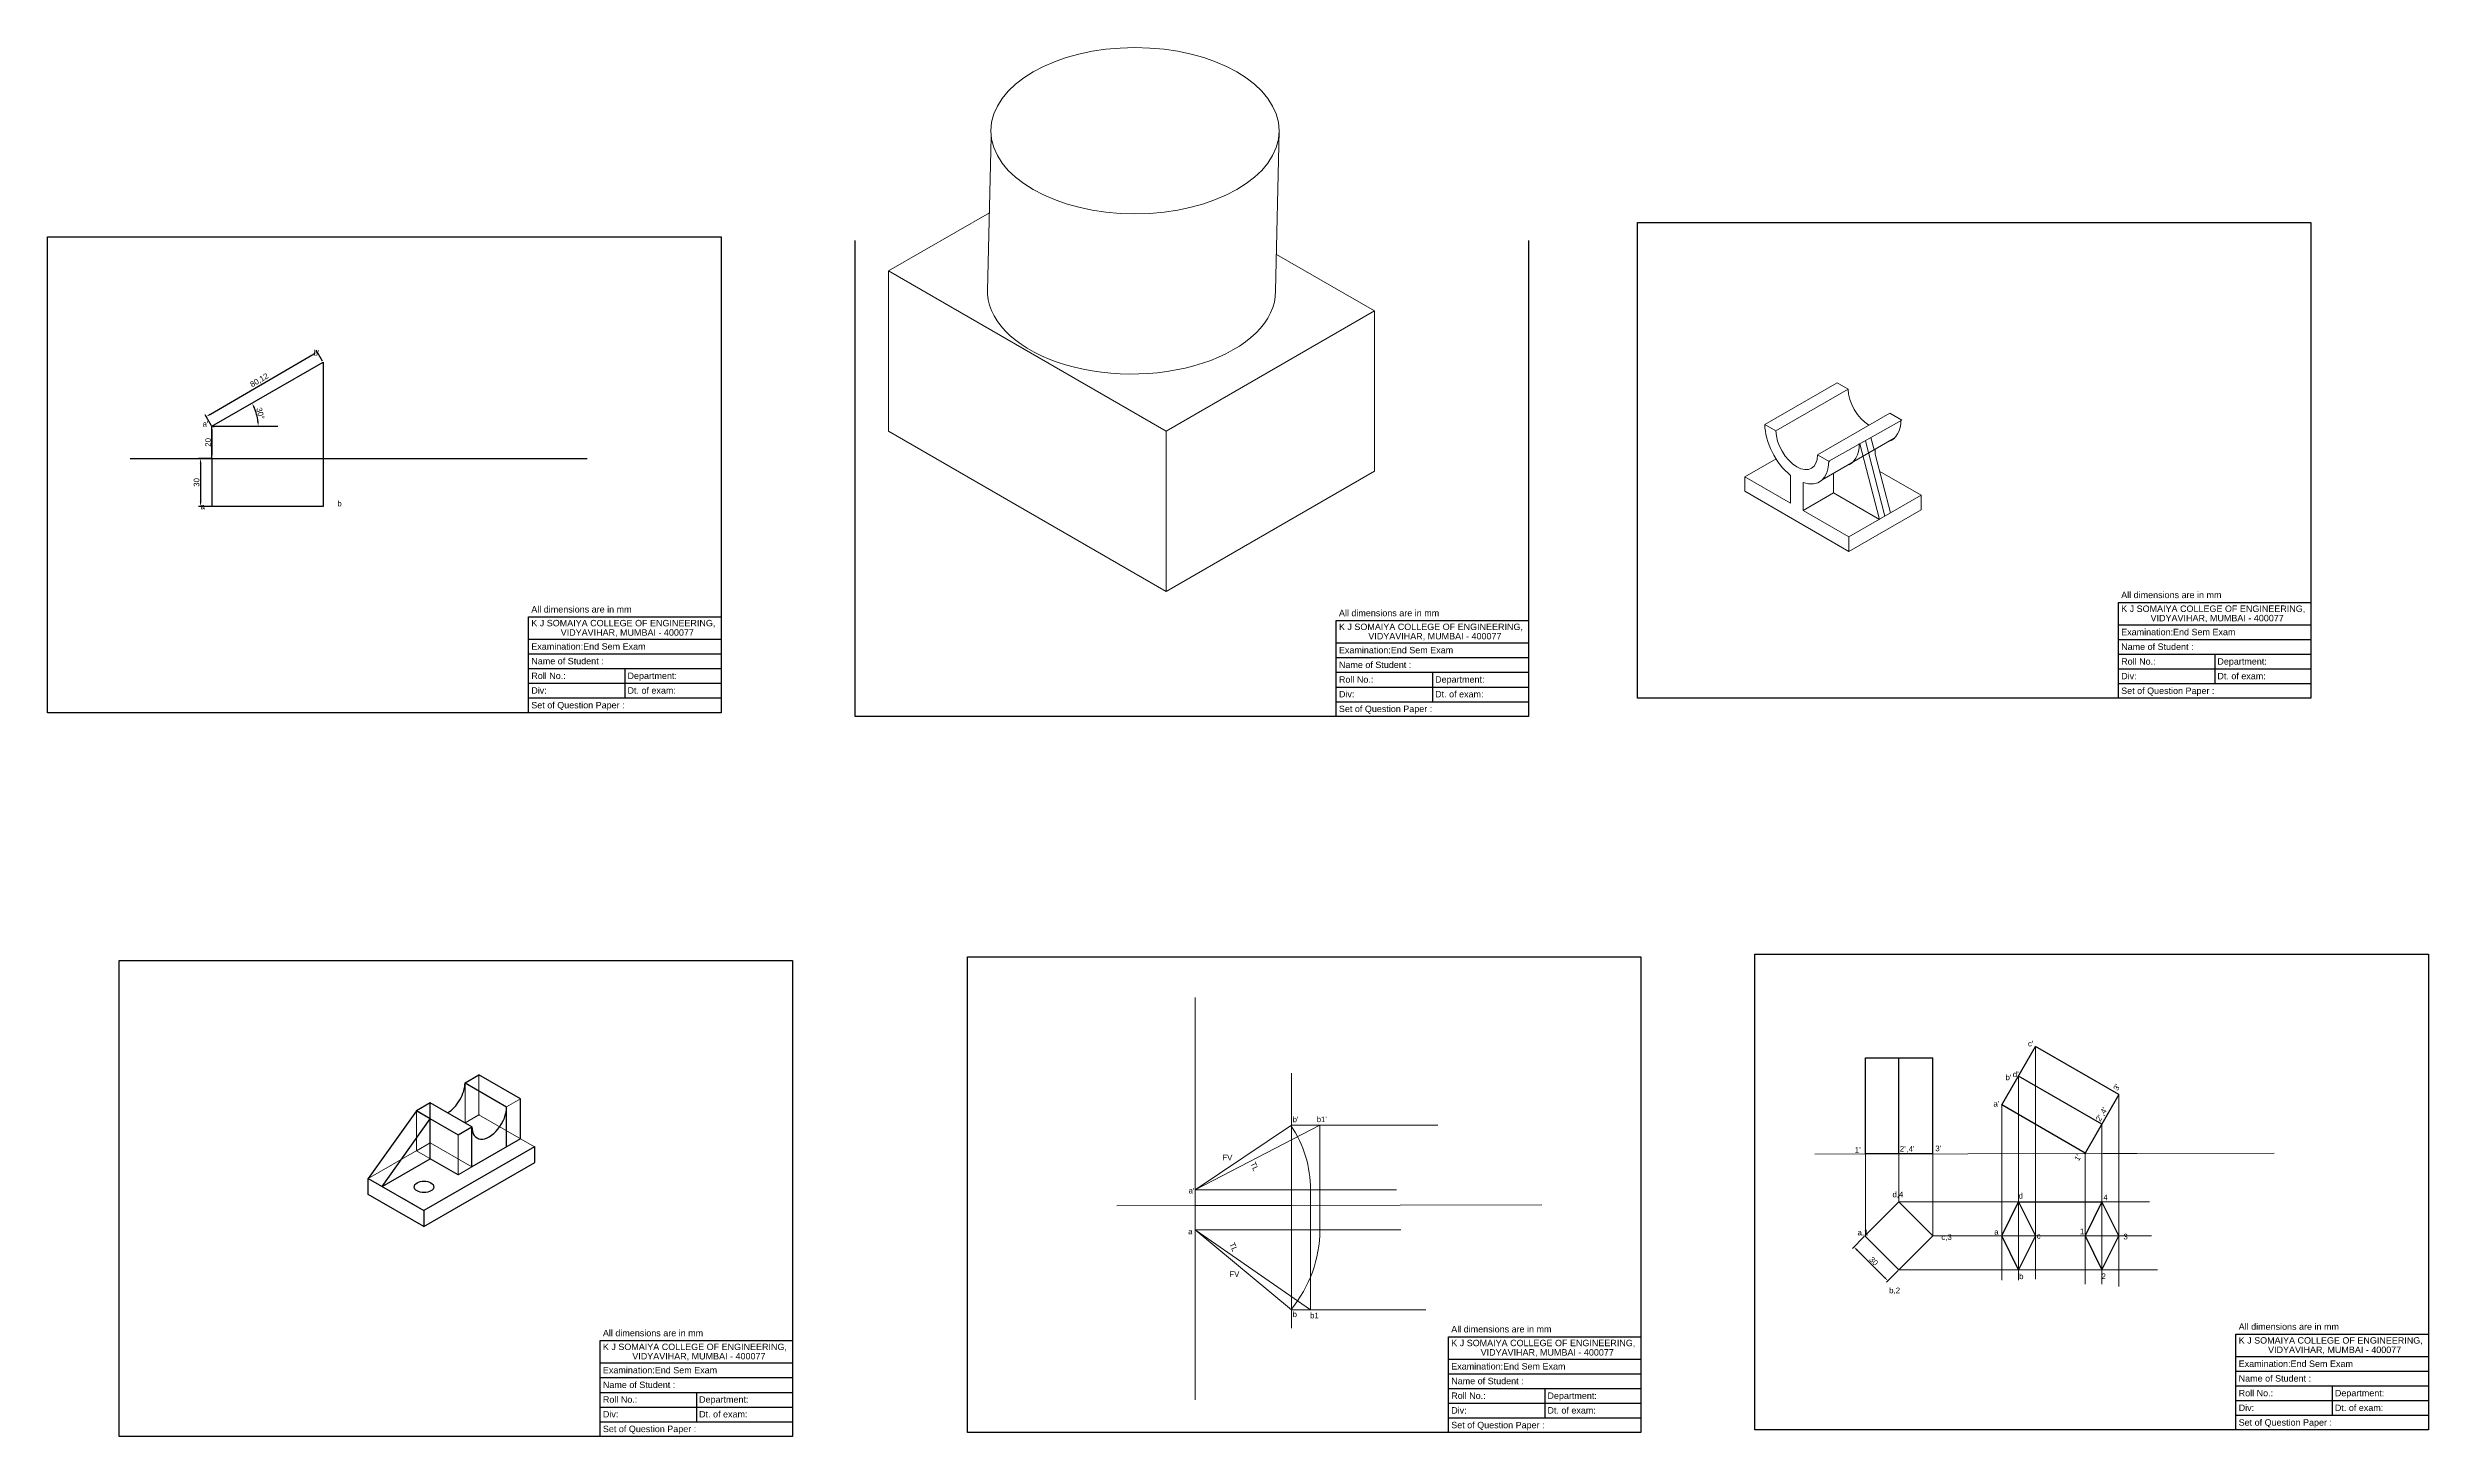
# Model space of a CAD drawing. Header units: millimetres. Extents: x 2649 to 6569, y 570 to 2859.
# Drawn here: x 5084 to 6569, y 1424 to 2291 of the extents above; entities that cross this region are included whole.
import ezdxf

# ---------------------------------------------------------------- set-up
doc = ezdxf.new("R2010")
doc.units = ezdxf.units.MM
doc.styles.get("Standard").update_dxf_attribs({"font": 'arial.ttf', "height": 3.5})
doc.dimstyles.new('ISO-25', dxfattribs={"dimtxt": 3, "dimasz": 3, "dimexe": 1.25, "dimexo": 0.625, "dimtad": 1, "dimtxsty": 'Standard', "dimcen": 2.5, "dimadec": 0, "dimazin": 0, "dimtfac": 1, "dimtmove": 0, "dimatfit": 3, "dimfxl": 1, "dimarcsym": 0})

# ---------------------------------------------------------------- blocks, each defined once
blk = doc.blocks.new('*D10')
at = {"color": 0, "lineweight": -2, "transparency": 16777216}
for p, q in [((5187, 2051.7), (5187, 2037.7)), ((5187.6, 2054.7), (5188.3, 2054.7)), ((5187.6, 2034.7), (5188.3, 2034.7))]:
    blk.add_line(p, q, dxfattribs=at)
at = {"color": 0, "lineweight": 30, "transparency": 16777216}
for points in [[(5186.5, 2051.7), (5187.5, 2051.7), (5187, 2054.7)], [(5186.5, 2037.7), (5187.5, 2037.7), (5187, 2034.7)]]:
    blk.add_solid(points, dxfattribs=at)
at = {"layer": 'Defpoints', "color": 0, "lineweight": 30, "transparency": 16777216}
for p in [(5187, 2054.7), (5187, 2034.7), (5187, 2034.7)]:
    blk.add_point(p, dxfattribs=at)
at = {"color": 0, "lineweight": -2, "transparency": 16777216, "insert": (5184.6, 2044.7), "char_height": 3.5, "attachment_point": 5, "rotation": 90}
blk.add_mtext('20', dxfattribs=at)
blk = doc.blocks.new('*D11')
at = {"color": 0, "lineweight": -2, "transparency": 16777216}
for p, q in [((5186.4, 2034.7), (5178.6, 2034.7)), ((5179.9, 2031.7), (5179.9, 2007.7)), ((5186.4, 2004.7), (5178.6, 2004.7))]:
    blk.add_line(p, q, dxfattribs=at)
at = {"color": 0, "lineweight": 30, "transparency": 16777216}
for points in [[(5179.4, 2031.7), (5180.4, 2031.7), (5179.9, 2034.7)], [(5179.4, 2007.7), (5180.4, 2007.7), (5179.9, 2004.7)]]:
    blk.add_solid(points, dxfattribs=at)
at = {"layer": 'Defpoints', "color": 0, "lineweight": 30, "transparency": 16777216}
for p in [(5187, 2034.7), (5179.9, 2004.7), (5187, 2004.7)]:
    blk.add_point(p, dxfattribs=at)
at = {"color": 0, "lineweight": -2, "transparency": 16777216, "insert": (5177.4, 2019.7), "char_height": 3.5, "attachment_point": 5, "rotation": 90}
blk.add_mtext('30', dxfattribs=at)
blk = doc.blocks.new('*D12')
at = {"color": 0, "lineweight": -2, "transparency": 16777216}
for p, q in [((5186, 2062.3), (5250, 2099.6)), ((5256, 2095.3), (5252, 2102.2)), ((5186.8, 2055), (5182.7, 2061.8))]:
    blk.add_line(p, q, dxfattribs=at)
at = {"color": 0, "lineweight": 30, "transparency": 16777216}
for points in [[(5249.8, 2100), (5250.3, 2099.1), (5252.6, 2101.1)], [(5185.7, 2062.7), (5186.2, 2061.8), (5183.4, 2060.8)]]:
    blk.add_solid(points, dxfattribs=at)
at = {"layer": 'Defpoints', "color": 0, "lineweight": 30, "transparency": 16777216}
for p in [(5252.6, 2101.1), (5256.3, 2094.7), (5187.1, 2054.4)]:
    blk.add_point(p, dxfattribs=at)
at = {"color": 0, "lineweight": -2, "transparency": 16777216, "insert": (5216.6, 2083.3), "char_height": 3.5, "attachment_point": 5, "rotation": 30.219}
blk.add_mtext('80,12', dxfattribs=at)
blk = doc.blocks.new('*D13')
at = {"color": 0, "lineweight": -2, "transparency": 16777216}
blk.add_arc((5187, 2054.7), 28.8, 5.9646, 24.0354, dxfattribs=at)
at = {"color": 0, "lineweight": 30, "transparency": 16777216}
for points in [[(5212.9, 2066.2), (5213.8, 2066.7), (5212, 2069.1)], [(5216.2, 2057.8), (5215.2, 2057.7), (5215.8, 2054.7)]]:
    blk.add_solid(points, dxfattribs=at)
at = {"layer": 'Defpoints', "color": 0, "lineweight": 30, "transparency": 16777216}
for p in [(5256.3, 2094.7), (5187, 2054.7), (5188, 2054.7), (5215.4, 2059.7), (5228, 2054.7)]:
    blk.add_point(p, dxfattribs=at)
at = {"color": 0, "lineweight": -2, "transparency": 16777216, "insert": (5217.2, 2062.8), "char_height": 3.5, "attachment_point": 5, "rotation": 285}
blk.add_mtext('30°', dxfattribs=at)
blk = doc.blocks.new('*D28')
at = {"color": 0, "lineweight": -2, "transparency": 16777216}
for p, q in [((6217.5, 1549), (6210.2, 1541.7)), ((6213.2, 1540.5), (6230.2, 1523.5)), ((6238.7, 1527.8), (6231.4, 1520.5))]:
    blk.add_line(p, q, dxfattribs=at)
at = {"color": 0, "lineweight": 30, "transparency": 16777216}
for points in [[(6213.6, 1540.8), (6212.8, 1540.1), (6211.1, 1542.6)], [(6230.5, 1523.9), (6229.8, 1523.2), (6232.3, 1521.4)]]:
    blk.add_solid(points, dxfattribs=at)
at = {"layer": 'Defpoints', "color": 0, "lineweight": 30, "transparency": 16777216}
for p in [(6217.9, 1549.5), (6232.3, 1521.4), (6239.1, 1528.3)]:
    blk.add_point(p, dxfattribs=at)
at = {"color": 0, "lineweight": 9, "transparency": 16777216, "insert": (6223.4, 1533.7), "char_height": 3.5, "attachment_point": 5, "rotation": 315}
blk.add_mtext('30', dxfattribs=at)

msp = doc.modelspace()

# ---------------------------------------------------------------- linework, layer by layer
at = {"lineweight": 9}
for p, q in [((5670.674, 2139.227), (5673.032, 2235.662)), ((5850.416, 2139.227), (5852.564, 2239.204)), ((5608.99, 2151.727), (5671.867, 2188.029)), ((5850.906, 2162.056), (5912.099, 2126.727)), ((5608.99, 2151.727), (5782.195, 2051.727)), ((5608.99, 2151.727), (5608.99, 2051.727)), ((5912.099, 2126.727), (5782.195, 2051.727)), ((5912.099, 2026.727), (5912.099, 2126.727)), ((6155.529, 2055.921), (6200.563, 2081.921)), ((6200.563, 2081.921), (6207.491, 2077.921)), ((6207.491, 2077.921), (6162.458, 2051.921)), ((5782.195, 1951.727), (5608.99, 2051.727)), ((5782.195, 2051.727), (5782.195, 1951.727)), ((6155.529, 2055.921), (6162.458, 2051.921)), ((6162.458, 2051.921), (6155.529, 2055.921)), ((6233.472, 2062.921), (6188.438, 2036.921)), ((6195.366, 2032.921), (6241.053, 2058.544)), ((6233.472, 2062.921), (6241.053, 2058.544)), ((6241.053, 2058.544), (6233.472, 2062.921)), ((6142.972, 2023.171), (6162.496, 2034.443)), ((6188.438, 2036.921), (6196.019, 2032.544)), ((6236.291, 2047.302), (6191.258, 2021.302)), ((6214.746, 2043.732), (6226.976, 1996.671)), ((6218.21, 2045.732), (6230.441, 1998.671)), ((6221.674, 2047.732), (6223.678, 2040.02)), ((6224.378, 2037.326), (6224.378, 2040.425)), ((6224.378, 2037.326), (6233.905, 2000.671)), ((5782.195, 1951.727), (5912.099, 2026.727)), ((6142.972, 2023.171), (6142.972, 2014.171)), ((6171.551, 2006.671), (6142.972, 2023.171)), ((6171.551, 2006.671), (6171.551, 2024.115)), ((6179.345, 2002.171), (6179.345, 2019.615)), ((6198.398, 2013.171), (6198.398, 2025.425)), ((6252.957, 2011.671), (6227.178, 2026.555)), ((6142.972, 2014.171), (6207.924, 1976.671)), ((6179.345, 2002.171), (6198.398, 2013.171)), ((6226.976, 1996.671), (6198.398, 2013.171)), ((6252.957, 2011.671), (6207.924, 1985.671)), ((6252.957, 2002.671), (6252.957, 2011.671)), ((6252.957, 2002.671), (6252.957, 2011.671)), ((6207.924, 1985.671), (6179.345, 2002.171)), ((6207.924, 1985.671), (6179.345, 2002.171)), ((6207.924, 1976.671), (6252.957, 2002.671)), ((6207.924, 1976.671), (6207.924, 1985.671))]:
    msp.add_line(p, q, dxfattribs=at)
for p, q in [((5084.487, 2173.009), (5504.487, 2173.009)), ((5084.487, 1876.009), (5084.487, 2173.009)), ((5504.487, 2173.009), (5504.487, 1876.009)), ((5588.206, 1873.695), (5588.206, 2170.695)), ((6008.206, 2170.695), (6008.206, 1873.695)), ((6076.098, 2181.992), (6496.098, 2181.992)), ((6076.098, 1884.992), (6076.098, 2181.992)), ((6496.098, 2181.992), (6496.098, 1884.992)), ((5384.487, 1935.833), (5504.487, 1935.833)), ((5384.487, 1876.009), (5384.487, 1935.833)), ((5504.487, 1931.009), (5504.487, 1876.009)), ((5888.206, 1933.518), (6008.206, 1933.518)), ((5888.206, 1873.695), (5888.206, 1933.518)), ((6376.098, 1944.815), (6496.098, 1944.815)), ((6376.098, 1884.992), (6376.098, 1944.815)), ((6376.098, 1930.825), (6496.098, 1930.825)), ((6496.098, 1939.992), (6496.098, 1884.992)), ((5384.487, 1921.843), (5504.487, 1921.843)), ((5888.206, 1919.528), (6008.206, 1919.528)), ((6008.206, 1928.695), (6008.206, 1873.695)), ((6376.098, 1921.659), (6496.098, 1921.659)), ((5384.487, 1912.676), (5504.487, 1912.676)), ((5384.487, 1903.509), (5504.487, 1903.509)), ((5444.487, 1903.509), (5444.487, 1885.176)), ((5888.206, 1910.362), (6008.206, 1910.362)), ((5888.206, 1901.195), (6008.206, 1901.195)), ((5948.206, 1901.195), (5948.206, 1882.862)), ((6376.098, 1912.492), (6496.098, 1912.492)), ((6376.098, 1903.325), (6496.098, 1903.325)), ((6436.098, 1912.492), (6436.098, 1894.159)), ((5384.487, 1894.343), (5504.487, 1894.343)), ((5888.206, 1892.028), (6008.206, 1892.028)), ((6376.098, 1894.159), (6496.098, 1894.159)), ((5504.487, 1876.009), (5084.487, 1876.009)), ((5384.487, 1885.176), (5504.487, 1885.176)), ((5504.487, 1876.009), (5384.487, 1876.009)), ((6008.206, 1873.695), (5588.206, 1873.695)), ((5888.206, 1882.862), (6008.206, 1882.862)), ((6008.206, 1873.695), (5888.206, 1873.695)), ((6496.098, 1884.992), (6076.098, 1884.992)), ((6496.098, 1884.992), (6376.098, 1884.992)), ((5658.258, 1723.725), (6078.258, 1723.725)), ((5658.258, 1426.725), (5658.258, 1723.725)), ((6078.258, 1723.725), (6078.258, 1426.725)), ((5129.14, 1721.322), (5549.14, 1721.322)), ((5129.14, 1424.322), (5129.14, 1721.322)), ((5549.14, 1721.322), (5549.14, 1424.322)), ((5958.258, 1486.548), (6078.258, 1486.548)), ((5958.258, 1426.725), (5958.258, 1486.548)), ((5429.14, 1484.145), (5549.14, 1484.145)), ((5429.14, 1424.322), (5429.14, 1484.145)), ((5429.14, 1470.155), (5549.14, 1470.155)), ((5958.258, 1472.558), (6078.258, 1472.558)), ((5429.14, 1460.989), (5549.14, 1460.989)), ((5958.258, 1463.391), (6078.258, 1463.391)), ((5429.14, 1451.822), (5549.14, 1451.822)), ((5429.14, 1442.655), (5549.14, 1442.655)), ((5489.14, 1451.822), (5489.14, 1433.489)), ((5958.258, 1454.225), (6078.258, 1454.225)), ((5958.258, 1445.058), (6078.258, 1445.058)), ((6018.258, 1454.225), (6018.258, 1435.891)), ((5429.14, 1433.489), (5549.14, 1433.489)), ((6078.258, 1426.725), (5658.258, 1426.725)), ((5958.258, 1435.891), (6078.258, 1435.891)), ((6078.258, 1426.725), (5958.258, 1426.725)), ((5549.14, 1424.322), (5129.14, 1424.322)), ((5549.14, 1424.322), (5429.14, 1424.322))]:
    msp.add_line(p, q)
at = {"lineweight": -2}
for p, q in [((5187.014, 2054.734), (5256.296, 2094.734)), ((5256.296, 2094.734), (5256.296, 2004.734)), ((5187.014, 2034.734), (5187.014, 2054.734)), ((5187.952, 2054.734), (5228.038, 2054.734)), ((5135.99, 2034.734), (5420.952, 2034.734)), ((5187.014, 2034.734), (5187.014, 2004.734)), ((5256.296, 2004.734), (5187.014, 2004.734))]:
    msp.add_line(p, q, dxfattribs=at)
at = {"transparency": 33554687}
for p, q in [((6149.383, 1725.346), (6569.383, 1725.346)), ((6149.383, 1428.346), (6149.383, 1725.346)), ((6569.383, 1725.346), (6569.383, 1428.346)), ((6449.383, 1488.17), (6569.383, 1488.17)), ((6449.383, 1428.346), (6449.383, 1488.17)), ((6449.383, 1474.18), (6569.383, 1474.18)), ((6449.383, 1465.013), (6569.383, 1465.013)), ((6449.383, 1455.846), (6569.383, 1455.846)), ((6509.383, 1455.846), (6509.383, 1437.513)), ((6449.383, 1446.68), (6569.383, 1446.68)), ((6569.383, 1428.346), (6149.383, 1428.346)), ((6449.383, 1437.513), (6569.383, 1437.513)), ((6569.383, 1428.346), (6449.383, 1428.346))]:
    msp.add_line(p, q, dxfattribs=at)
at = {"lineweight": 9, "transparency": 33554687}
for p, q in [((5800.286, 1447.07), (5800.286, 1698.328)), ((5353.476, 1625.075), (5353.476, 1650.075)), ((5860.286, 1568.394), (5860.286, 1651.119)), ((5860.286, 1651.119), (5860.286, 1491.967)), ((5344.816, 1620.075), (5344.816, 1645.075)), ((5370.797, 1630.075), (5379.457, 1635.075)), ((5314.505, 1627.575), (5284.499, 1585.251)), ((5323.165, 1622.575), (5293.159, 1580.251)), ((5314.505, 1602.575), (5314.505, 1627.575)), ((5323.165, 1607.575), (5323.165, 1632.575)), ((5323.165, 1622.575), (5323.165, 1607.575)), ((5353.781, 1625.251), (5344.816, 1620.075)), ((5353.476, 1625.075), (5344.816, 1620.075)), ((5344.816, 1620.075), (5349.146, 1617.575)), ((5388.117, 1605.075), (5353.476, 1625.075)), ((5323.165, 1607.575), (5284.499, 1585.251)), ((5323.165, 1607.575), (5314.505, 1602.575)), ((5388.422, 1605.251), (5319.14, 1565.251)), ((5349.146, 1592.575), (5323.165, 1607.575)), ((5340.486, 1587.575), (5340.486, 1612.575)), ((5388.422, 1595.251), (5388.422, 1605.251)), ((5860.286, 1618.527), (5800.286, 1578.286)), ((5877.969, 1618.527), (5800.286, 1578.286)), ((5860.286, 1568.527), (5860.286, 1618.527)), ((5860.286, 1618.527), (5951.577, 1618.527)), ((5877.969, 1553.228), (5877.969, 1618.527)), ((5293.159, 1580.251), (5323.165, 1597.575)), ((5314.505, 1602.575), (5340.486, 1587.575)), ((5319.14, 1555.251), (5388.422, 1595.251)), ((5349.146, 1592.575), (5340.486, 1587.575)), ((6186.695, 1600.511), (6473.124, 1601.117)), ((6218.266, 1600.578), (6239.148, 1600.578)), ((6366.479, 1600.859), (6387.529, 1600.859)), ((5284.499, 1575.251), (5284.499, 1585.251)), ((5319.14, 1565.251), (5284.499, 1585.251)), ((5284.499, 1585.251), (5293.159, 1580.251)), ((5284.499, 1575.251), (5319.14, 1555.251)), ((5349.146, 1582.575), (5357.806, 1587.575)), ((5800.286, 1578.286), (5800.217, 1553.286)), ((5800.286, 1568.286), (5800.286, 1578.286)), ((5800.286, 1578.286), (5925.756, 1578.286)), ((5872.173, 1578.286), (5872.173, 1503.394)), ((5319.14, 1565.251), (5306.15, 1572.751)), ((5319.14, 1555.251), (5319.14, 1565.251)), ((5751.407, 1568.286), (6016.414, 1568.874)), ((5800.286, 1568.394), (5860.286, 1568.394)), ((5800.286, 1568.286), (5800.286, 1447.07)), ((5860.286, 1568.394), (5860.286, 1503.394)), ((5860.286, 1503.394), (5800.217, 1553.286)), ((5800.286, 1553.228), (5928.448, 1553.228)), ((5800.286, 1553.228), (5872.173, 1503.394)), ((5860.286, 1503.394), (5944.019, 1503.394))]:
    msp.add_line(p, q, dxfattribs=at)
at = {"lineweight": 30, "transparency": 33554687}
for p, q in [((6303.33, 1631.166), (6324.377, 1667.621)), ((6376.261, 1637.665), (6324.3, 1667.665)), ((5344.816, 1645.075), (5353.476, 1650.075)), ((5379.457, 1635.075), (5353.476, 1650.075)), ((6218.266, 1600.578), (6218.266, 1660.578)), ((6218.266, 1660.578), (6260.361, 1660.578)), ((6239.148, 1600.578), (6239.148, 1660.578)), ((6260.361, 1600.667), (6260.361, 1660.667)), ((6365.732, 1619.25), (6313.77, 1649.25)), ((5344.816, 1645.075), (5370.797, 1630.075)), ((5379.457, 1610.075), (5379.457, 1635.075)), ((6376.261, 1637.665), (6355.291, 1601.166)), ((5314.505, 1627.575), (5284.499, 1585.251)), ((5293.159, 1580.251), (5323.165, 1622.575)), ((5323.165, 1632.575), (5314.505, 1627.575)), ((5314.505, 1627.575), (5340.486, 1612.575)), ((5323.165, 1622.575), (5314.505, 1627.575)), ((5349.146, 1617.575), (5323.165, 1632.575)), ((5323.165, 1597.575), (5323.165, 1632.575)), ((5370.797, 1605.075), (5370.797, 1630.075)), ((6355.291, 1601.166), (6303.33, 1631.166)), ((5388.117, 1605.075), (5319.14, 1565.251)), ((5340.486, 1612.575), (5349.146, 1617.575)), ((5349.146, 1592.575), (5349.146, 1617.575)), ((5379.457, 1610.075), (5349.146, 1592.575)), ((5388.422, 1595.251), (5388.422, 1605.251)), ((5293.159, 1580.251), (5323.165, 1597.575)), ((5319.14, 1555.251), (5388.422, 1595.251)), ((5340.486, 1587.575), (5323.165, 1597.575)), ((6260.361, 1600.667), (6218.266, 1600.578)), ((5284.499, 1585.251), (5319.14, 1565.251)), ((5284.499, 1575.251), (5284.499, 1585.251)), ((5319.14, 1555.251), (5284.499, 1575.251)), ((5319.14, 1565.251), (5319.14, 1555.251)), ((6303.33, 1549.471), (6313.77, 1570.684)), ((6313.77, 1570.684), (6324.377, 1570.684)), ((6313.77, 1570.684), (6324.377, 1549.471)), ((6324.377, 1570.684), (6365.776, 1570.684)), ((6365.776, 1570.684), (6355.291, 1549.471)), ((6376.261, 1549.471), (6365.776, 1570.684)), ((6313.77, 1528.257), (6303.33, 1549.471)), ((6324.377, 1549.471), (6313.77, 1528.257)), ((6355.291, 1549.471), (6365.776, 1528.257)), ((6365.776, 1528.257), (6376.261, 1549.471))]:
    msp.add_line(p, q, dxfattribs=at)
at = {"lineweight": 9, "transparency": 33554559}
for p, q in [((6324.377, 1667.621), (6324.377, 1522.449)), ((6313.77, 1649.25), (6313.77, 1521.936)), ((6376.261, 1637.665), (6376.261, 1517.835)), ((6303.33, 1631.166), (6303.33, 1521.936)), ((6365.776, 1619.415), (6365.776, 1519.373)), ((6239.148, 1600.578), (6239.148, 1570.684)), ((6260.361, 1549.471), (6260.361, 1600.667)), ((6355.291, 1601.166), (6355.291, 1519.373)), ((6239.148, 1570.684), (6395.498, 1570.684)), ((6260.361, 1549.471), (6396.78, 1549.471)), ((6239.148, 1528.257), (6400.371, 1528.257))]:
    msp.add_line(p, q, dxfattribs=at)
at = {"lineweight": 9, "transparency": 33554495}
msp.add_line((6218.266, 1549.139), (6218.266, 1600.578), dxfattribs=at)
at = {"lineweight": 30, "transparency": 33554687}
msp.add_lwpolyline([(6217.934, 1549.471), (6239.148, 1570.684), (6260.361, 1549.471), (6239.148, 1528.257)], close=True, dxfattribs=at)
at = {"lineweight": 9, "transparency": 33554687}
for centre, radius, start, end in [((5800.286, 1578.286), 71.887, 0, 33.849598), ((6366.479, 1600.859), 21.05, 0, 0.121291), ((5800.217, 1553.286), 77.752, 320.288174, 359.957495)]:
    msp.add_arc(centre, radius, start, end, dxfattribs=at)
at = {"lineweight": 9}
msp.add_ellipse((5762.693, 2239.204), major_axis=(-89.871, 0), ratio=0.57735027, dxfattribs=at)
for centre, major_axis, start_param, end_param in [((5760.545, 2139.227), (-89.871, 0), 6.25495525, 9.42477796), ((6220.481, 2070.421), (9.186, -15.91), 3.92699082, 5.49778714), ((6175.448, 2044.421), (14.085, -24.395), 3.92699082, 5.30086471), ((6175.448, 2044.421), (9.186, -15.91), 3.92699082, 7.06858347), ((6220.481, 2070.421), (14.085, -24.395), 6.15169405, 7.06858347), ((6194.5, 2055.421), (14.085, -24.395), 6.15169405, 7.06858347), ((6175.448, 2044.421), (14.085, -24.395), 5.69470958, 7.06858347)]:
    msp.add_ellipse(centre, major_axis=major_axis, ratio=0.57735027, start_param=start_param, end_param=end_param, dxfattribs=at)
at = {"lineweight": 30, "transparency": 33554687}
for centre, start_param in [((5333.991, 1638.825), 7.06858347), ((5359.971, 1623.825), 5.49778714)]:
    msp.add_ellipse(centre, major_axis=(-7.655, -13.258), ratio=0.57735027, start_param=start_param, end_param=8.6393798, dxfattribs=at)
msp.add_ellipse((5319.245, 1580.066), major_axis=(-6.124, 0), ratio=0.57735027, dxfattribs=at)

# ---------------------------------------------------------------- texts
for s, height, p in [('All dimensions are in mm', 4.00791, (6377.777, 1947.498)), ('All dimensions are in mm', 4.00791, (5386.165, 1938.515)), ('K J SOMAIYA COLLEGE OF ENGINEERING, ', 4.00791, (5386.165, 1929.907)), ('All dimensions are in mm', 4.00791, (5889.884, 1936.201)), ('K J SOMAIYA COLLEGE OF ENGINEERING, ', 4.00791, (5889.884, 1927.593)), ('K J SOMAIYA COLLEGE OF ENGINEERING, ', 4.00791, (6377.777, 1938.89)), ('VIDYAVIHAR, MUMBAI - 400077', 4.00791, (6396.113, 1933.038)), ('Examination:End Sem Exam ', 4.00791, (5386.165, 1915.358)), ('VIDYAVIHAR, MUMBAI - 400077', 4.00791, (5404.501, 1924.055)), ('Examination:End Sem Exam ', 4.00791, (5889.884, 1913.044)), ('VIDYAVIHAR, MUMBAI - 400077', 4.00791, (5908.22, 1921.741)), ('Examination:End Sem Exam ', 4.00791, (6377.777, 1924.341)), ('Name of Student : ', 4.00791, (6377.777, 1915.175)), ('Name of Student : ', 4.00791, (5386.165, 1906.192)), ('Roll No.: ', 4.0079, (5386.165, 1897.025)), ('Department: ', 4.00791, (5446.165, 1897.025)), ('Name of Student : ', 4.00791, (5889.884, 1903.877)), ('Roll No.: ', 4.0079, (6377.777, 1906.008)), ('Div: ', 4.0079, (6377.777, 1896.841)), ('Department: ', 4.00791, (6437.777, 1906.008)), ('Dt. of exam:', 4.00791, (6437.777, 1896.841)), ('Div: ', 4.0079, (5386.165, 1887.858)), ('Dt. of exam:', 4.00791, (5446.165, 1887.858)), ('Roll No.: ', 4.0079, (5889.884, 1894.711)), ('Div: ', 4.0079, (5889.884, 1885.544)), ('Department: ', 4.00791, (5949.884, 1894.711)), ('Dt. of exam:', 4.00791, (5949.884, 1885.544)), ('Set of Question Paper : ', 4.00791, (6377.777, 1887.675)), ('Set of Question Paper : ', 4.00791, (5386.165, 1878.692)), ('Set of Question Paper : ', 4.00791, (5889.884, 1876.377)), ('All dimensions are in mm', 4.00791, (5430.818, 1486.828)), ('All dimensions are in mm', 4.00791, (5959.936, 1489.23)), ('K J SOMAIYA COLLEGE OF ENGINEERING, ', 4.00791, (5430.818, 1478.22)), ('VIDYAVIHAR, MUMBAI - 400077', 4.00791, (5449.154, 1472.368)), ('K J SOMAIYA COLLEGE OF ENGINEERING, ', 4.00791, (5959.936, 1480.622)), ('Examination:End Sem Exam ', 4.00791, (5959.936, 1466.074)), ('VIDYAVIHAR, MUMBAI - 400077', 4.00791, (5978.272, 1474.77)), ('Examination:End Sem Exam ', 4.00791, (5430.818, 1463.671)), ('Name of Student : ', 4.00791, (5430.818, 1454.504)), ('Name of Student : ', 4.00791, (5959.936, 1456.907)), ('Roll No.: ', 4.0079, (5430.818, 1445.338)), ('Div: ', 4.0079, (5430.818, 1436.171)), ('Department: ', 4.00791, (5490.818, 1445.338)), ('Dt. of exam:', 4.00791, (5490.818, 1436.171)), ('Roll No.: ', 4.0079, (5959.936, 1447.74)), ('Div: ', 4.0079, (5959.936, 1438.574)), ('Department: ', 4.00791, (6019.936, 1447.74)), ('Dt. of exam:', 4.00791, (6019.936, 1438.574)), ('Set of Question Paper : ', 4.00791, (5430.818, 1427.004)), ('Set of Question Paper : ', 4.00791, (5959.936, 1429.407))]:
    msp.add_text(s, height=height).set_placement(p)
at = {"lineweight": 9, "transparency": 33554687}
for s, p in [("c'", (6319.636, 1667.728)), ("b'", (6305.656, 1646.649)), ("d'", (6310.169, 1648.566)), ("a'", (6298.104, 1630.184)), ("b'", (5860.979, 1620.425)), ("b1'", (5876.004, 1620.467)), ("2'", (6239.719, 1602.119)), (",4'", (6243.895, 1601.989)), ("3'", (6261.859, 1602.287)), ('FV', (5817.187, 1596.618)), ("a'", (5796.103, 1575.961)), ('a', (5795.83, 1550.474)), ('FV', (5821.559, 1523.907)), ('b', (5860.979, 1498.782)), ('b1', (5871.907, 1498.02))]:
    msp.add_text(s, height=3.5, dxfattribs=at).set_placement(p)
for s, rotation, p in [("3'", 60, (6375.607, 1639.773)), ("2'", 60, (6364.683, 1620.515)), (",4'", 60, (6366.883, 1624.066)), ('TL', 293.113558, (5834.526, 1594.747)), ('TL', 293.113558, (5821.433, 1544.498))]:
    msp.add_text(s, height=3.5, rotation=rotation, dxfattribs=at).set_placement(p)
at = {"lineweight": 30, "transparency": 33554687}
for s, p in [('d', (6313.784, 1572.773)), ('4', (6366.667, 1571.757)), ('a', (6298.595, 1550.169)), ('c', (6325.081, 1547.757)), ('1', (6352.011, 1550.472)), ('3', (6379.185, 1547.259)), ('b', (6314.146, 1522.485)), ('2', (6365.522, 1522.516))]:
    msp.add_text(s, height=3.5, dxfattribs=at).set_placement(p)
at = {"transparency": 33554687}
for s, height, p in [('All dimensions are in mm', 4.00791, (6451.061, 1490.852)), ('K J SOMAIYA COLLEGE OF ENGINEERING, ', 4.00791, (6451.061, 1482.244)), ('Examination:End Sem Exam ', 4.00791, (6451.061, 1467.696)), ('VIDYAVIHAR, MUMBAI - 400077', 4.00791, (6469.397, 1476.392)), ('Name of Student : ', 4.00791, (6451.061, 1458.529)), ('Roll No.: ', 4.0079, (6451.061, 1449.362)), ('Div: ', 4.0079, (6451.061, 1440.196)), ('Department: ', 4.00791, (6511.061, 1449.362)), ('Dt. of exam:', 4.00791, (6511.061, 1440.196)), ('Set of Question Paper : ', 4.00791, (6451.061, 1431.029))]:
    msp.add_text(s, height=height, dxfattribs=at).set_placement(p)
at = {"lineweight": -2, "char_height": 3.5, "attachment_point": 1}
for s, insert in [("b'", (5250.334, 2102.329)), ("a'", (5181.153, 2057.969)), ('a', (5179.851, 2006.439)), ('b', (5265.196, 2008.291))]:
    msp.add_mtext_dynamic_manual_height_columns(s, width=11.0693, gutter_width=17.5, heights=[0], dxfattribs=dict(at, insert=insert))
at = {"lineweight": 9, "transparency": 33554687, "char_height": 3.5, "attachment_point": 1}
for s, width, insert in [("1'", 6.24547, (6211.64, 1604.905)), ('d,4', 11.07091, (6235.12, 1577.087)), ('a,1', 11.07091, (6213.307, 1553.346)), ('c,3', 11.07091, (6265.639, 1550.498)), ('b,2', 11.07091, (6233.08, 1517.199))]:
    msp.add_mtext_dynamic_manual_height_columns(s, width=width, gutter_width=17.5, heights=[0], dxfattribs=dict(at, insert=insert))
at = {"lineweight": 9, "transparency": 33554687, "insert": (6348.23, 1597.59), "char_height": 3.5, "attachment_point": 1, "rotation": 60}
msp.add_mtext_dynamic_manual_height_columns("1'", width=6.24547, gutter_width=17.5, heights=[0], dxfattribs=at)

# ---------------------------------------------------------------- dimensions: what is measured, and where the dimension line sits
at = {"lineweight": -2}
dim = msp.add_aligned_dim(p1=(5187.068, 2054.411), p2=(5256.296, 2094.734), distance=7.343, dimstyle='ISO-25', dxfattribs=at)
dim.commit()
dim.dimension.update_dxf_attribs({"geometry": '*D12', "text_midpoint": (5216.613, 2083.276)})
dim = msp.add_angular_dim_2l(base=(5215.407, 2059.74), line1=((5187.952, 2054.734), (5228.038, 2054.734)), line2=((5187.014, 2054.734), (5256.296, 2094.734)), dimstyle='ISO-25', dxfattribs=at)
dim.commit()
dim.dimension.update_dxf_attribs({"geometry": '*D13', "text_midpoint": (5217.194, 2062.821)})
for base, p1, p2, picture, middle in [((5187.014, 2034.734), (5187.014, 2054.734), (5187.014, 2034.734), '*D10', (5184.602, 2044.734)), ((5179.851, 2004.734), (5187.014, 2034.734), (5187.014, 2004.734), '*D11', (5177.438, 2019.734))]:
    dim = msp.add_linear_dim(base=base, p1=p1, p2=p2, angle=90, dimstyle='ISO-25', dxfattribs=at)
    dim.commit()
    dim.dimension.update_dxf_attribs({"geometry": picture, "text_midpoint": middle})
at = {"lineweight": 9, "transparency": 33554687}
dim = msp.add_aligned_dim(p1=(6217.934, 1549.471), p2=(6239.148, 1528.257), distance=-9.696, dimstyle='ISO-25', dxfattribs=at)
dim.commit()
dim.dimension.update_dxf_attribs({"geometry": '*D28', "text_midpoint": (6223.392, 1533.715)})

doc.saveas('drawing.dxf')
